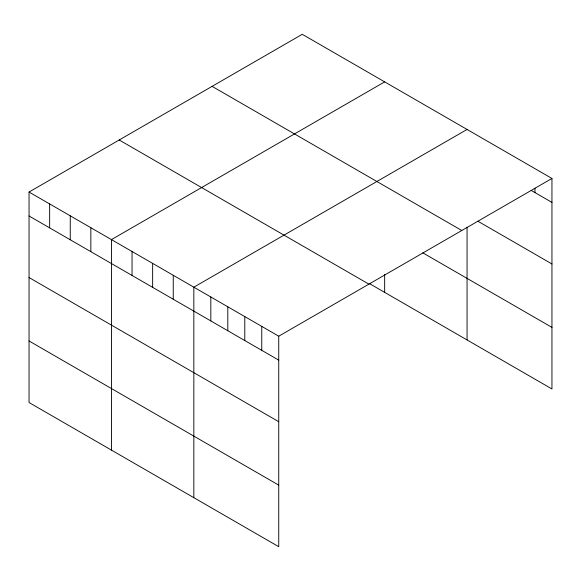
<?xml version="1.0" encoding="UTF-8"?>
<svg xmlns="http://www.w3.org/2000/svg" width="581" height="581" viewBox="0 0 581 581"><rect width="100%" height="100%" fill="white"/><g stroke="black" fill="none" stroke-linecap="round" stroke-linejoin="round"><path stroke-width="0.87" d="M551.95 178.461L278.742 336.196L278.742 546.699L29.05 402.539L29.05 192.042L302.258 34.301L551.95 178.461L551.95 388.958L369.4 283.564M384.658 81.877L111.45 239.612L111.45 450.108M467.059 129.447L193.843 287.181L193.843 497.685M531.114 190.379L551.95 202.406M477.858 221.194L551.95 263.97M212.101 86.358L461.793 230.512M422.808 252.837L551.95 327.393M119.207 139.985L368.899 284.145M29.05 192.042L278.742 336.196M29.05 215.987L278.742 360.147M29.05 277.551L278.742 421.704M29.05 340.974L278.742 485.135M534.97 188.171L534.97 192.601M467.059 227.287L467.059 339.943M384.658 274.53L384.658 292.374M261.762 326.399L261.762 350.343M244.783 316.594L244.783 340.539M227.803 306.79L227.803 330.734M210.823 296.985L210.823 320.937M173.247 275.292L173.247 299.237M152.643 263.396L152.643 287.348M132.047 251.508L132.047 275.452M90.847 227.723L90.847 251.667M70.25 215.827L70.25 239.771M49.646 203.931L49.646 227.883"/></g></svg>
